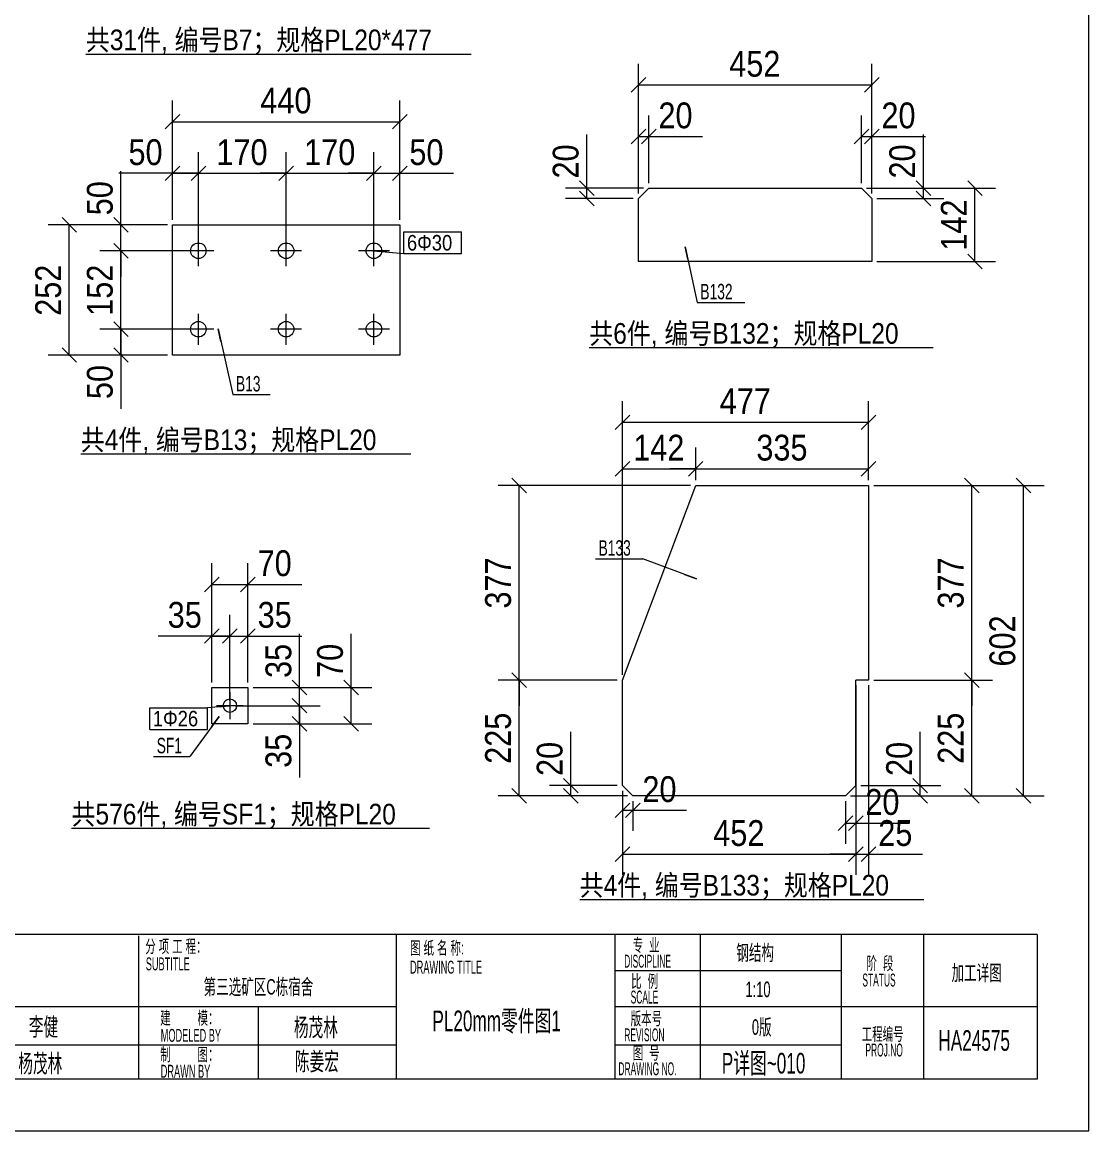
# Model space of a CAD drawing. Header units: inches. Extents: x 0 to 1938, y -2180 to 0.
# Drawn here: x 1078.4 to 1285, y -2180 to -1965.2 of the extents above; entities that cross this region are included whole.
import ezdxf

# ---------------------------------------------------------------- set-up
doc = ezdxf.new("R2010")
doc.units = ezdxf.units.IN
doc.header["$MEASUREMENT"] = 0
doc.linetypes.add('XKITLINE00', pattern=[0])
for name, color, linetype, lineweight in [('Bolt', 7, 'Continuous', 0), ('BoltMark', 3, 'Continuous', 0), ('DrawingSheet', 5, 'Continuous', 0), ('OtherObjectType', 1, 'Continuous', 0), ('Part', 2, 'Continuous', 0), ('PartMark', 3, 'Continuous', 0), ('Z-DIMENSIONS', 1, 'Continuous', 0)]:
    doc.layers.add(name, color=color, linetype=linetype, lineweight=lineweight)
doc.styles.add('Arial', font='arial.ttf')
doc.styles.add('Arial Narrow', font='ARIAL.TTF')
doc.styles.add('romsim', font='ARIAL.TTF')
doc.styles.add('宋体', font='ARIAL.TTF')

# ---------------------------------------------------------------- blocks, each defined once
blk = doc.blocks.new('*A1994')
at = {"layer": 'Part', "color": 2, "linetype": 'XKITLINE00', "lineweight": 0}
for p, q in [((457.49, 180.48), (501.49, 180.48)), ((457.49, 155.28), (457.49, 180.48)), ((501.49, 180.48), (501.49, 155.28)), ((501.49, 155.28), (457.49, 155.28))]:
    blk.add_line(p, q, dxfattribs=at)
blk = doc.blocks.new('*A1995')
at = {"layer": 'Bolt', "color": 2, "linetype": 'XKITLINE00', "lineweight": 0}
for p, q in [((462.49, 172.48), (462.49, 178.48)), ((479.49, 172.48), (479.49, 178.48)), ((496.49, 172.48), (496.49, 178.48)), ((465.49, 175.48), (459.49, 175.48)), ((482.49, 175.48), (476.49, 175.48)), ((499.49, 175.48), (493.49, 175.48)), ((462.49, 157.28), (462.49, 163.28)), ((479.49, 157.28), (479.49, 163.28)), ((496.49, 157.28), (496.49, 163.28)), ((465.49, 160.28), (459.49, 160.28)), ((482.49, 160.28), (476.49, 160.28)), ((499.49, 160.28), (493.49, 160.28))]:
    blk.add_line(p, q, dxfattribs=at)
for centre in [(462.49, 175.48), (479.49, 175.48), (496.49, 175.48), (462.49, 160.28), (479.49, 160.28), (496.49, 160.28)]:
    blk.add_circle(centre, 1.5, dxfattribs=at)
blk = doc.blocks.new('*A1999')
at = {"layer": 'Part', "color": 2, "linetype": 'XKITLINE00', "lineweight": 0}
for p, q in [((547.74, 185.6), (549.74, 187.6)), ((549.74, 187.6), (590.94, 187.6)), ((590.94, 187.6), (592.94, 185.6)), ((547.74, 173.4), (547.74, 185.6)), ((592.94, 185.6), (592.94, 173.4)), ((592.94, 173.4), (547.74, 173.4))]:
    blk.add_line(p, q, dxfattribs=at)
blk = doc.blocks.new('*A2000')
at = {"layer": 'Part', "color": 2, "linetype": 'XKITLINE00', "lineweight": 0}
for p, q in [((544.64, 92.32), (558.84, 130.02)), ((558.84, 130.02), (592.34, 130.02)), ((592.34, 130.02), (592.34, 92.32)), ((544.64, 71.87), (544.64, 92.32)), ((589.84, 71.87), (589.84, 92.32)), ((592.34, 92.32), (589.84, 92.32)), ((546.64, 69.87), (544.64, 71.87)), ((589.84, 71.87), (587.84, 69.87)), ((587.84, 69.87), (546.64, 69.87))]:
    blk.add_line(p, q, dxfattribs=at)
blk = doc.blocks.new('*A2001')
at = {"layer": 'Part', "color": 2, "linetype": 'XKITLINE00', "lineweight": 0}
for p, q in [((465.09, 83.85), (465.09, 90.85)), ((465.09, 90.85), (472.09, 90.85)), ((472.09, 90.85), (472.09, 83.85)), ((472.09, 83.85), (465.09, 83.85))]:
    blk.add_line(p, q, dxfattribs=at)
blk = doc.blocks.new('*A2002')
at = {"layer": 'Bolt', "color": 2, "linetype": 'XKITLINE00', "lineweight": 0}
for p, q in [((468.59, 89.95), (468.59, 84.75)), ((471.19, 87.35), (465.99, 87.35))]:
    blk.add_line(p, q, dxfattribs=at)
blk.add_circle((468.59, 87.35), 1.3, dxfattribs=at)
blk = doc.blocks.new('*A2003')
at = {"layer": 'DrawingSheet', "color": 5, "linetype": 'XKITLINE00', "lineweight": 0}
for p, q in [((635, 5), (635, 425)), ((5, 5), (635, 5))]:
    blk.add_line(p, q, dxfattribs=at)
blk = doc.blocks.new('*A2005')
at = {"layer": 'OtherObjectType', "color": 3, "linetype": 'XKITLINE00', "lineweight": 0}
for p, q in [((625, 43), (217.6, 43)), ((452.8, 43), (382.8, 43)), ((500.8, 43), (500.8, 15)), ((543.2, 43), (543.2, 15)), ((559.7, 43), (559.7, 15)), ((587, 43), (587, 15)), ((603, 43), (603, 15)), ((625, 43), (625, 15)), ((450.9, 42.8), (450.9, 15.1)), ((587.1, 36), (543.2, 36)), ((500.8, 29), (313.7, 29)), ((474.1, 29), (474.1, 15)), ((625, 29), (543.2, 29)), ((500.8, 21.6), (380.8, 21.6)), ((587, 21.6), (543.2, 21.6)), ((625, 15), (217.6, 15))]:
    blk.add_line(p, q, dxfattribs=at)
at = {"layer": 'OtherObjectType', "color": 7, "style": 'Arial'}
for s, height, width, p in [('分 项 工 程：', 2.5, 0.595, (452.2, 39.49)), ('图 纸 名 称:', 2.5, 0.595, (503.5, 39.17)), ('专  业', 2.5, 0.595, (546.63, 39.71)), ('钢结构', 3, 0.595, (566.7, 38)), ('DISCIPLINE', 2.5, 0.4675, (544.98, 36.61)), ('阶  段', 2.5, 0.595, (591.93, 36.21)), ('SUBTITLE', 2.5, 0.51, (452.3, 36.09)), ('DRAWING TITLE', 2.5, 0.51, (503.5, 35.45)), ('加工详图', 3, 0.595, (608.4, 34.1)), ('比  例', 2.5, 0.595, (546.33, 32.73)), ('STATUS', 2.5, 0.4675, (591.13, 32.96)), ('1:10', 3, 0.595, (568.48, 30.9)), ('SCALE', 2.5, 0.4675, (546.24, 29.66)), ('建         模：', 2.5, 0.595, (455.1, 25.62)), ('版本号', 2.5, 0.595, (546.23, 25.51)), ('李健', 3.5, 0.595, (429.64, 23.4)), ('杨茂林', 3.5, 0.595, (481, 23.3)), ('0版', 3, 0.595, (569.72, 23.6)), ('MODELED BY', 2.5, 0.51, (455.2, 22.24)), ('REVISION', 2.5, 0.4675, (545, 22.34)), ('工程编号', 2.5, 0.595, (591, 22.5)), ('图  号', 2.5, 0.595, (546.63, 18.84)), ('PROJ.NO', 2.5, 0.4675, (591.72, 19.4)), ('杨茂林', 3.5, 0.595, (427.6, 16.3)), ('制         图：', 2.5, 0.595, (455.1, 18.55)), ('陈姜宏', 3.5, 0.595, (481.2, 16.7)), ('DRAWN BY', 2.5, 0.51, (455.2, 15.29)), ('DRAWING NO.', 2.5, 0.4675, (543.87, 15.77))]:
    blk.add_text(s, height=height, dxfattribs=dict(at, width=width)).set_placement(p)
at = {"layer": 'OtherObjectType', "color": 2, "style": 'Arial', "width": 0.595}
for s, height, p in [('第三选矿区C栋宿舍', 3, (463.49, 31.4)), ('HA24575', 4, (605.85, 20.5))]:
    blk.add_text(s, height=height, dxfattribs=at).set_placement(p)
at = {"layer": 'OtherObjectType', "color": 6, "style": 'Arial', "width": 0.595}
blk.add_text('PL20mm零件图1', height=4, dxfattribs=at).set_placement((507.83, 24.3))
at = {"layer": 'OtherObjectType', "color": 1, "style": 'Arial', "width": 0.595}
blk.add_text('P详图~010', height=4, dxfattribs=at).set_placement((563.89, 16.1))
blk = doc.blocks.new('*A2128')
at = {"layer": 'OtherObjectType', "color": 6, "linetype": 'XKITLINE00', "lineweight": 0}
blk.add_line((440.69, 213.58), (515.34, 213.58), dxfattribs=at)
at = {"layer": 'OtherObjectType', "color": 3, "style": '宋体', "width": 0.85}
blk.add_text('共31件, 编号B7；规格PL20*477', height=4, dxfattribs=at).set_placement((440.69, 214.33))
blk = doc.blocks.new('*A2201')
at = {"layer": 'OtherObjectType', "color": 6, "linetype": 'XKITLINE00', "lineweight": 0}
blk.add_line((439.7, 136.11), (503.68, 136.11), dxfattribs=at)
at = {"layer": 'OtherObjectType', "color": 3, "style": '宋体', "width": 0.85}
blk.add_text('共4件, 编号B13；规格PL20', height=4, dxfattribs=at).set_placement((439.7, 136.86))
blk = doc.blocks.new('*A2202')
at = {"layer": 'Z-DIMENSIONS', "color": 4, "linetype": 'XKITLINE00', "lineweight": 0}
for p, q in [((496.49, 176.48), (496.49, 194.58)), ((501.49, 181.48), (501.49, 194.58)), ((497.91, 191.89), (495.08, 189.07)), ((502.91, 191.89), (500.08, 189.07)), ((496.49, 190.48), (491.49, 190.48)), ((496.49, 190.48), (501.49, 190.48)), ((501.49, 190.48), (511.91, 190.48)), ((501.49, 190.48), (511.91, 190.48))]:
    blk.add_line(p, q, dxfattribs=at)
at = {"layer": 'Z-DIMENSIONS', "color": 7}
for p in [(496.49, 190.48), (501.49, 190.48)]:
    blk.add_point(p, dxfattribs=at)
at = {"layer": 'Z-DIMENSIONS', "color": 7, "style": 'Arial Narrow', "width": 0.85}
blk.add_text('50', height=5, dxfattribs=at).set_placement((503.37, 192.08))
blk = doc.blocks.new('*A2203')
at = {"layer": 'Z-DIMENSIONS', "color": 4, "linetype": 'XKITLINE00', "lineweight": 0}
for p, q in [((479.49, 176.48), (479.49, 194.58)), ((496.49, 176.48), (496.49, 194.58)), ((480.91, 191.89), (478.08, 189.07)), ((497.91, 191.89), (495.08, 189.07)), ((479.49, 190.48), (474.49, 190.48)), ((479.49, 190.48), (496.49, 190.48)), ((496.49, 190.48), (501.49, 190.48))]:
    blk.add_line(p, q, dxfattribs=at)
at = {"layer": 'Z-DIMENSIONS', "color": 7}
for p in [(479.49, 190.48), (496.49, 190.48)]:
    blk.add_point(p, dxfattribs=at)
at = {"layer": 'Z-DIMENSIONS', "color": 7, "style": 'Arial Narrow', "width": 0.85}
blk.add_text('170', height=5, dxfattribs=at).set_placement((482.99, 192.08))
blk = doc.blocks.new('*A2204')
at = {"layer": 'Z-DIMENSIONS', "color": 4, "linetype": 'XKITLINE00', "lineweight": 0}
for p, q in [((462.49, 176.48), (462.49, 194.58)), ((479.49, 176.48), (479.49, 194.58)), ((463.91, 191.89), (461.08, 189.07)), ((480.91, 191.89), (478.08, 189.07)), ((462.49, 190.48), (457.49, 190.48)), ((462.49, 190.48), (479.49, 190.48)), ((479.49, 190.48), (484.49, 190.48))]:
    blk.add_line(p, q, dxfattribs=at)
at = {"layer": 'Z-DIMENSIONS', "color": 7}
for p in [(462.49, 190.48), (479.49, 190.48)]:
    blk.add_point(p, dxfattribs=at)
at = {"layer": 'Z-DIMENSIONS', "color": 7, "style": 'Arial Narrow', "width": 0.85}
blk.add_text('170', height=5, dxfattribs=at).set_placement((465.99, 192.08))
blk = doc.blocks.new('*A2205')
at = {"layer": 'Z-DIMENSIONS', "color": 4, "linetype": 'XKITLINE00', "lineweight": 0}
for p, q in [((457.49, 181.48), (457.49, 194.58)), ((462.49, 176.48), (462.49, 194.58)), ((458.91, 191.89), (456.08, 189.07)), ((463.91, 191.89), (461.08, 189.07)), ((457.49, 190.48), (447.08, 190.48)), ((457.49, 190.48), (447.08, 190.48)), ((457.49, 190.48), (462.49, 190.48)), ((462.49, 190.48), (467.49, 190.48))]:
    blk.add_line(p, q, dxfattribs=at)
at = {"layer": 'Z-DIMENSIONS', "color": 7}
for p in [(457.49, 190.48), (462.49, 190.48)]:
    blk.add_point(p, dxfattribs=at)
at = {"layer": 'Z-DIMENSIONS', "color": 7, "style": 'Arial Narrow', "width": 0.85}
blk.add_text('50', height=5, dxfattribs=at).set_placement((448.95, 192.08))
blk = doc.blocks.new('*A2206')
at = {"layer": 'Z-DIMENSIONS', "color": 4, "linetype": 'XKITLINE00', "lineweight": 0}
for p, q in [((447.49, 180.48), (447.49, 190.89)), ((447.49, 180.48), (447.49, 190.89)), ((456.49, 180.48), (443.39, 180.48)), ((446.08, 181.89), (448.91, 179.07)), ((447.49, 175.48), (447.49, 180.48)), ((446.08, 176.89), (448.91, 174.07)), ((461.49, 175.48), (443.39, 175.48)), ((447.49, 175.48), (447.49, 170.48))]:
    blk.add_line(p, q, dxfattribs=at)
at = {"layer": 'Z-DIMENSIONS', "color": 7}
for p in [(447.49, 180.48), (447.49, 175.48)]:
    blk.add_point(p, dxfattribs=at)
at = {"layer": 'Z-DIMENSIONS', "color": 7, "style": 'Arial Narrow', "width": 0.85}
blk.add_text('50', height=5, rotation=90.0002, dxfattribs=at).set_placement((445.89, 182.35))
blk = doc.blocks.new('*A2207')
at = {"layer": 'Z-DIMENSIONS', "color": 4, "linetype": 'XKITLINE00', "lineweight": 0}
for p, q in [((447.49, 175.48), (447.49, 180.48)), ((446.08, 176.89), (448.91, 174.07)), ((461.49, 175.48), (443.39, 175.48)), ((447.49, 160.28), (447.49, 175.48)), ((446.08, 161.69), (448.91, 158.87)), ((461.49, 160.28), (443.39, 160.28)), ((447.49, 160.28), (447.49, 155.28))]:
    blk.add_line(p, q, dxfattribs=at)
at = {"layer": 'Z-DIMENSIONS', "color": 7}
for p in [(447.49, 175.48), (447.49, 160.28)]:
    blk.add_point(p, dxfattribs=at)
at = {"layer": 'Z-DIMENSIONS', "color": 7, "style": 'Arial Narrow', "width": 0.85}
blk.add_text('152', height=5, rotation=90.0002, dxfattribs=at).set_placement((445.89, 162.88))
blk = doc.blocks.new('*A2208')
at = {"layer": 'Z-DIMENSIONS', "color": 4, "linetype": 'XKITLINE00', "lineweight": 0}
for p, q in [((447.49, 160.28), (447.49, 165.28)), ((446.08, 161.69), (448.91, 158.87)), ((461.49, 160.28), (443.39, 160.28)), ((447.49, 155.28), (447.49, 160.28)), ((456.49, 155.28), (443.39, 155.28)), ((446.08, 156.69), (448.91, 153.87)), ((447.49, 155.28), (447.49, 144.86)), ((447.49, 155.28), (447.49, 144.86))]:
    blk.add_line(p, q, dxfattribs=at)
at = {"layer": 'Z-DIMENSIONS', "color": 7}
for p in [(447.49, 160.28), (447.49, 155.28)]:
    blk.add_point(p, dxfattribs=at)
at = {"layer": 'Z-DIMENSIONS', "color": 7, "style": 'Arial Narrow', "width": 0.85}
blk.add_text('50', height=5, rotation=90.0002, dxfattribs=at).set_placement((445.89, 146.74))
blk = doc.blocks.new('*A2209')
at = {"layer": 'Z-DIMENSIONS', "color": 4, "linetype": 'XKITLINE00', "lineweight": 0}
for p, q in [((457.49, 181.48), (457.49, 204.58)), ((501.49, 181.48), (501.49, 204.58)), ((458.91, 201.89), (456.08, 199.07)), ((502.91, 201.89), (500.08, 199.07)), ((457.49, 200.48), (501.49, 200.48))]:
    blk.add_line(p, q, dxfattribs=at)
at = {"layer": 'Z-DIMENSIONS', "color": 7}
for p in [(457.49, 200.48), (501.49, 200.48)]:
    blk.add_point(p, dxfattribs=at)
at = {"layer": 'Z-DIMENSIONS', "color": 7, "style": 'Arial Narrow', "width": 0.85}
blk.add_text('440', height=5, dxfattribs=at).set_placement((474.49, 202.08))
blk = doc.blocks.new('*A2210')
at = {"layer": 'Z-DIMENSIONS', "color": 4, "linetype": 'XKITLINE00', "lineweight": 0}
for p, q in [((456.49, 180.48), (433.39, 180.48)), ((436.08, 181.89), (438.91, 179.07)), ((437.49, 155.28), (437.49, 180.48)), ((456.49, 155.28), (433.39, 155.28)), ((436.08, 156.69), (438.91, 153.87))]:
    blk.add_line(p, q, dxfattribs=at)
at = {"layer": 'Z-DIMENSIONS', "color": 7}
for p in [(437.49, 180.48), (437.49, 155.28)]:
    blk.add_point(p, dxfattribs=at)
at = {"layer": 'Z-DIMENSIONS', "color": 7, "style": 'Arial Narrow', "width": 0.85}
blk.add_text('252', height=5, rotation=90.0002, dxfattribs=at).set_placement((435.89, 162.88))
blk = doc.blocks.new('*A2211')
at = {"layer": 'PartMark', "color": 4, "linetype": 'XKITLINE00', "lineweight": 0}
for p, q in [((466.32, 160.35), (469.17, 147.62)), ((466.87, 157.91), (466.32, 160.35)), ((469.17, 147.62), (476.41, 147.62))]:
    blk.add_line(p, q, dxfattribs=at)
at = {"layer": 'PartMark', "color": 1, "style": 'romsim', "width": 0.6375}
blk.add_text('B13', height=3, dxfattribs=at).set_placement((469.77, 148.22))
blk = doc.blocks.new('*A2212')
at = {"layer": 'BoltMark', "color": 1, "linetype": 'XKITLINE00', "lineweight": 0}
for p, q in [((502.29, 179.13), (513.48, 179.13)), ((502.29, 174.93), (502.29, 179.13)), ((513.48, 174.93), (513.48, 179.13)), ((496.49, 175.48), (502.29, 174.93)), ((498.98, 175.24), (496.49, 175.48)), ((502.29, 174.93), (513.48, 174.93))]:
    blk.add_line(p, q, dxfattribs=at)
at = {"layer": 'BoltMark', "color": 4, "style": '宋体', "width": 0.85}
blk.add_text('6Φ30', height=3, dxfattribs=at).set_placement((502.89, 175.53))
blk = doc.blocks.new('*A2242')
at = {"layer": 'OtherObjectType', "color": 6, "linetype": 'XKITLINE00', "lineweight": 0}
blk.add_line((538.22, 156.72), (604.87, 156.72), dxfattribs=at)
at = {"layer": 'OtherObjectType', "color": 3, "style": '宋体', "width": 0.85}
blk.add_text('共6件, 编号B132；规格PL20', height=4, dxfattribs=at).set_placement((538.22, 157.47))
blk = doc.blocks.new('*A2243')
at = {"layer": 'Z-DIMENSIONS', "color": 4, "linetype": 'XKITLINE00', "lineweight": 0}
for p, q in [((590.94, 188.6), (590.94, 201.7)), ((592.94, 186.6), (592.94, 201.7)), ((592.36, 199.01), (589.53, 196.18)), ((590.94, 197.6), (592.94, 197.6)), ((594.36, 199.01), (591.53, 196.18)), ((592.94, 197.6), (603.36, 197.6)), ((592.94, 197.6), (603.36, 197.6))]:
    blk.add_line(p, q, dxfattribs=at)
at = {"layer": 'Z-DIMENSIONS', "color": 7}
for p in [(590.94, 197.6), (592.94, 197.6)]:
    blk.add_point(p, dxfattribs=at)
at = {"layer": 'Z-DIMENSIONS', "color": 7, "style": 'Arial Narrow', "width": 0.85}
blk.add_text('20', height=5, dxfattribs=at).set_placement((594.82, 199.2))
blk = doc.blocks.new('*A2244')
at = {"layer": 'Z-DIMENSIONS', "color": 4, "linetype": 'XKITLINE00', "lineweight": 0}
for p, q in [((547.74, 186.6), (547.74, 201.7)), ((549.74, 188.6), (549.74, 201.7)), ((549.16, 199.01), (546.33, 196.18)), ((547.74, 197.6), (549.74, 197.6)), ((551.16, 199.01), (548.33, 196.18)), ((549.74, 197.6), (560.16, 197.6)), ((549.74, 197.6), (560.16, 197.6))]:
    blk.add_line(p, q, dxfattribs=at)
at = {"layer": 'Z-DIMENSIONS', "color": 7}
for p in [(547.74, 197.6), (549.74, 197.6)]:
    blk.add_point(p, dxfattribs=at)
at = {"layer": 'Z-DIMENSIONS', "color": 7, "style": 'Arial Narrow', "width": 0.85}
blk.add_text('20', height=5, dxfattribs=at).set_placement((551.62, 199.2))
blk = doc.blocks.new('*A2245')
at = {"layer": 'Z-DIMENSIONS', "color": 4, "linetype": 'XKITLINE00', "lineweight": 0}
for p, q in [((537.74, 187.6), (537.74, 198.01)), ((537.74, 187.6), (537.74, 198.01)), ((536.33, 189.01), (539.16, 186.18)), ((548.74, 187.6), (533.64, 187.6)), ((536.33, 187.01), (539.16, 184.18)), ((537.74, 185.6), (537.74, 187.6)), ((546.74, 185.6), (533.64, 185.6))]:
    blk.add_line(p, q, dxfattribs=at)
at = {"layer": 'Z-DIMENSIONS', "color": 7}
for p in [(537.74, 187.6), (537.74, 185.6)]:
    blk.add_point(p, dxfattribs=at)
at = {"layer": 'Z-DIMENSIONS', "color": 7, "style": 'Arial Narrow', "width": 0.85}
blk.add_text('20', height=5, rotation=90.0002, dxfattribs=at).set_placement((536.14, 189.47))
blk = doc.blocks.new('*A2246')
at = {"layer": 'Z-DIMENSIONS', "color": 4, "linetype": 'XKITLINE00', "lineweight": 0}
for p, q in [((602.94, 187.6), (602.94, 198.01)), ((602.94, 187.6), (602.94, 198.01)), ((601.53, 189.01), (604.36, 186.18)), ((591.94, 187.6), (606.94, 187.6)), ((601.53, 187.01), (604.36, 184.18)), ((602.94, 185.6), (602.94, 187.6)), ((593.94, 185.6), (606.94, 185.6))]:
    blk.add_line(p, q, dxfattribs=at)
at = {"layer": 'Z-DIMENSIONS', "color": 7}
for p in [(602.94, 187.6), (602.94, 185.6)]:
    blk.add_point(p, dxfattribs=at)
at = {"layer": 'Z-DIMENSIONS', "color": 7, "style": 'Arial Narrow', "width": 0.85}
blk.add_text('20', height=5, rotation=90.0002, dxfattribs=at).set_placement((601.34, 189.47))
blk = doc.blocks.new('*A2247')
at = {"layer": 'Z-DIMENSIONS', "color": 4, "linetype": 'XKITLINE00', "lineweight": 0}
for p, q in [((547.74, 186.6), (547.74, 211.7)), ((592.94, 186.6), (592.94, 211.7)), ((549.16, 209.01), (546.33, 206.18)), ((594.36, 209.01), (591.53, 206.18)), ((547.74, 207.6), (592.94, 207.6))]:
    blk.add_line(p, q, dxfattribs=at)
at = {"layer": 'Z-DIMENSIONS', "color": 7}
for p in [(547.74, 207.6), (592.94, 207.6)]:
    blk.add_point(p, dxfattribs=at)
at = {"layer": 'Z-DIMENSIONS', "color": 7, "style": 'Arial Narrow', "width": 0.85}
blk.add_text('452', height=5, dxfattribs=at).set_placement((565.34, 209.2))
blk = doc.blocks.new('*A2248')
at = {"layer": 'Z-DIMENSIONS', "color": 4, "linetype": 'XKITLINE00', "lineweight": 0}
for p, q in [((611.53, 189.01), (614.36, 186.18)), ((591.94, 187.6), (616.94, 187.6)), ((612.94, 173.4), (612.94, 187.6)), ((611.53, 174.81), (614.36, 171.98)), ((593.94, 173.4), (616.94, 173.4))]:
    blk.add_line(p, q, dxfattribs=at)
at = {"layer": 'Z-DIMENSIONS', "color": 7}
for p in [(612.94, 187.6), (612.94, 173.4)]:
    blk.add_point(p, dxfattribs=at)
at = {"layer": 'Z-DIMENSIONS', "color": 7, "style": 'Arial Narrow', "width": 0.85}
blk.add_text('142', height=5, rotation=90.0002, dxfattribs=at).set_placement((611.34, 175.5))
blk = doc.blocks.new('*A2249')
at = {"layer": 'PartMark', "color": 4, "linetype": 'XKITLINE00', "lineweight": 0}
for p, q in [((556.81, 176.27), (559.14, 165.47)), ((557.34, 173.82), (556.81, 176.27)), ((559.14, 165.47), (568.33, 165.47))]:
    blk.add_line(p, q, dxfattribs=at)
at = {"layer": 'PartMark', "color": 1, "style": 'romsim', "width": 0.6375}
blk.add_text('B132', height=3, dxfattribs=at).set_placement((559.74, 166.07))
blk = doc.blocks.new('*A2250')
at = {"layer": 'OtherObjectType', "color": 6, "linetype": 'XKITLINE00', "lineweight": 0}
blk.add_line((536.36, 49.83), (603.01, 49.83), dxfattribs=at)
at = {"layer": 'OtherObjectType', "color": 3, "style": '宋体', "width": 0.85}
blk.add_text('共4件, 编号B133；规格PL20', height=4, dxfattribs=at).set_placement((536.36, 50.58))
blk = doc.blocks.new('*A2251')
at = {"layer": 'Z-DIMENSIONS', "color": 4, "linetype": 'XKITLINE00', "lineweight": 0}
for p, q in [((544.64, 70.87), (544.64, 63.09)), ((546.64, 68.87), (546.64, 63.09)), ((546.05, 68.5), (543.22, 65.67)), ((544.64, 67.09), (546.64, 67.09)), ((548.05, 68.5), (545.22, 65.67)), ((546.64, 67.09), (557.05, 67.09)), ((546.64, 67.09), (557.05, 67.09))]:
    blk.add_line(p, q, dxfattribs=at)
at = {"layer": 'Z-DIMENSIONS', "color": 7}
for p in [(544.64, 67.09), (546.64, 67.09)]:
    blk.add_point(p, dxfattribs=at)
at = {"layer": 'Z-DIMENSIONS', "color": 7, "style": 'Arial Narrow', "width": 0.85}
blk.add_text('20', height=5, dxfattribs=at).set_placement((548.51, 68.69))
blk = doc.blocks.new('*A2252')
at = {"layer": 'Z-DIMENSIONS', "color": 4, "linetype": 'XKITLINE00', "lineweight": 0}
for p, q in [((587.84, 68.87), (587.84, 60.6)), ((589.84, 70.87), (589.84, 60.6)), ((589.25, 66.01), (586.42, 63.18)), ((587.84, 64.6), (589.84, 64.6)), ((591.25, 66.01), (588.42, 63.18)), ((589.84, 64.6), (600.25, 64.6)), ((589.84, 64.6), (600.25, 64.6))]:
    blk.add_line(p, q, dxfattribs=at)
at = {"layer": 'Z-DIMENSIONS', "color": 7}
for p in [(587.84, 64.6), (589.84, 64.6)]:
    blk.add_point(p, dxfattribs=at)
at = {"layer": 'Z-DIMENSIONS', "color": 7, "style": 'Arial Narrow', "width": 0.85}
blk.add_text('20', height=5, dxfattribs=at).set_placement((591.71, 66.2))
blk = doc.blocks.new('*A2253')
at = {"layer": 'Z-DIMENSIONS', "color": 4, "linetype": 'XKITLINE00', "lineweight": 0}
for p, q in [((534.64, 71.87), (534.64, 82.28)), ((534.64, 71.87), (534.64, 82.28)), ((533.22, 73.28), (536.05, 70.45)), ((543.64, 71.87), (530.54, 71.87)), ((533.22, 71.28), (536.05, 68.45)), ((534.64, 69.87), (534.64, 71.87)), ((545.64, 69.87), (530.54, 69.87))]:
    blk.add_line(p, q, dxfattribs=at)
at = {"layer": 'Z-DIMENSIONS', "color": 7}
for p in [(534.64, 71.87), (534.64, 69.87)]:
    blk.add_point(p, dxfattribs=at)
at = {"layer": 'Z-DIMENSIONS', "color": 7, "style": 'Arial Narrow', "width": 0.85}
blk.add_text('20', height=5, rotation=90.0002, dxfattribs=at).set_placement((533.04, 73.74))
blk = doc.blocks.new('*A2254')
at = {"layer": 'Z-DIMENSIONS', "color": 4, "linetype": 'XKITLINE00', "lineweight": 0}
for p, q in [((602.34, 71.87), (602.34, 82.28)), ((602.34, 71.87), (602.34, 82.28)), ((600.92, 73.28), (603.75, 70.45)), ((590.84, 71.87), (606.34, 71.87)), ((600.92, 71.28), (603.75, 68.45)), ((602.34, 69.87), (602.34, 71.87)), ((588.84, 69.87), (606.34, 69.87))]:
    blk.add_line(p, q, dxfattribs=at)
at = {"layer": 'Z-DIMENSIONS', "color": 7}
for p in [(602.34, 71.87), (602.34, 69.87)]:
    blk.add_point(p, dxfattribs=at)
at = {"layer": 'Z-DIMENSIONS', "color": 7, "style": 'Arial Narrow', "width": 0.85}
blk.add_text('20', height=5, rotation=90.0002, dxfattribs=at).set_placement((600.74, 73.74))
blk = doc.blocks.new('*A2255')
at = {"layer": 'Z-DIMENSIONS', "color": 4, "linetype": 'XKITLINE00', "lineweight": 0}
for p, q in [((558.84, 131.02), (558.84, 137.34)), ((592.34, 131.02), (592.34, 137.34)), ((558.84, 133.24), (553.84, 133.24)), ((560.25, 134.66), (557.42, 131.83)), ((558.84, 133.24), (592.34, 133.24)), ((593.75, 134.66), (590.92, 131.83))]:
    blk.add_line(p, q, dxfattribs=at)
at = {"layer": 'Z-DIMENSIONS', "color": 7}
for p in [(558.84, 133.24), (592.34, 133.24)]:
    blk.add_point(p, dxfattribs=at)
at = {"layer": 'Z-DIMENSIONS', "color": 7, "style": 'Arial Narrow', "width": 0.85}
blk.add_text('335', height=5, dxfattribs=at).set_placement((570.59, 134.84))
blk = doc.blocks.new('*A2256')
at = {"layer": 'Z-DIMENSIONS', "color": 4, "linetype": 'XKITLINE00', "lineweight": 0}
for p, q in [((544.64, 93.32), (544.64, 137.34)), ((558.84, 131.02), (558.84, 137.34)), ((546.05, 134.66), (543.22, 131.83)), ((544.64, 133.24), (558.84, 133.24)), ((560.25, 134.66), (557.42, 131.83)), ((558.84, 133.24), (563.84, 133.24))]:
    blk.add_line(p, q, dxfattribs=at)
at = {"layer": 'Z-DIMENSIONS', "color": 7}
for p in [(544.64, 133.24), (558.84, 133.24)]:
    blk.add_point(p, dxfattribs=at)
at = {"layer": 'Z-DIMENSIONS', "color": 7, "style": 'Arial Narrow', "width": 0.85}
blk.add_text('142', height=5, dxfattribs=at).set_placement((546.74, 134.84))
blk = doc.blocks.new('*A2257')
at = {"layer": 'Z-DIMENSIONS', "color": 4, "linetype": 'XKITLINE00', "lineweight": 0}
for p, q in [((589.84, 91.32), (589.84, 54.58)), ((592.34, 91.32), (592.34, 54.58)), ((589.84, 58.58), (584.84, 58.58)), ((591.25, 60), (588.42, 57.17)), ((589.84, 58.58), (592.34, 58.58)), ((593.75, 60), (590.92, 57.17)), ((592.34, 58.58), (602.75, 58.58)), ((592.34, 58.58), (602.75, 58.58))]:
    blk.add_line(p, q, dxfattribs=at)
at = {"layer": 'Z-DIMENSIONS', "color": 7}
for p in [(589.84, 58.58), (592.34, 58.58)]:
    blk.add_point(p, dxfattribs=at)
at = {"layer": 'Z-DIMENSIONS', "color": 7, "style": 'Arial Narrow', "width": 0.85}
blk.add_text('25', height=5, dxfattribs=at).set_placement((594.21, 60.18))
blk = doc.blocks.new('*A2258')
at = {"layer": 'Z-DIMENSIONS', "color": 4, "linetype": 'XKITLINE00', "lineweight": 0}
for p, q in [((589.84, 91.32), (589.84, 54.58)), ((544.64, 70.87), (544.64, 54.58)), ((546.05, 60), (543.22, 57.17)), ((544.64, 58.58), (589.84, 58.58)), ((591.25, 60), (588.42, 57.17)), ((589.84, 58.58), (594.84, 58.58))]:
    blk.add_line(p, q, dxfattribs=at)
at = {"layer": 'Z-DIMENSIONS', "color": 7}
for p in [(544.64, 58.58), (589.84, 58.58)]:
    blk.add_point(p, dxfattribs=at)
at = {"layer": 'Z-DIMENSIONS', "color": 7, "style": 'Arial Narrow', "width": 0.85}
blk.add_text('452', height=5, dxfattribs=at).set_placement((562.24, 60.18))
blk = doc.blocks.new('*A2259')
at = {"layer": 'Z-DIMENSIONS', "color": 4, "linetype": 'XKITLINE00', "lineweight": 0}
for p, q in [((523.22, 131.43), (526.05, 128.6)), ((557.84, 130.02), (520.54, 130.02)), ((524.64, 92.32), (524.64, 130.02)), ((523.22, 93.73), (526.05, 90.9)), ((543.64, 92.32), (520.54, 92.32)), ((524.64, 92.32), (524.64, 87.32))]:
    blk.add_line(p, q, dxfattribs=at)
at = {"layer": 'Z-DIMENSIONS', "color": 7}
for p in [(524.64, 130.02), (524.64, 92.32)]:
    blk.add_point(p, dxfattribs=at)
at = {"layer": 'Z-DIMENSIONS', "color": 7, "style": 'Arial Narrow', "width": 0.85}
blk.add_text('377', height=5, rotation=90.0002, dxfattribs=at).set_placement((523.04, 106.17))
blk = doc.blocks.new('*A2260')
at = {"layer": 'Z-DIMENSIONS', "color": 4, "linetype": 'XKITLINE00', "lineweight": 0}
for p, q in [((524.64, 92.32), (524.64, 97.32)), ((523.22, 93.73), (526.05, 90.9)), ((543.64, 92.32), (520.54, 92.32)), ((524.64, 69.87), (524.64, 92.32)), ((523.22, 71.28), (526.05, 68.45)), ((545.64, 69.87), (520.54, 69.87))]:
    blk.add_line(p, q, dxfattribs=at)
at = {"layer": 'Z-DIMENSIONS', "color": 7}
for p in [(524.64, 92.32), (524.64, 69.87)]:
    blk.add_point(p, dxfattribs=at)
at = {"layer": 'Z-DIMENSIONS', "color": 7, "style": 'Arial Narrow', "width": 0.85}
blk.add_text('225', height=5, rotation=90.0002, dxfattribs=at).set_placement((523.04, 76.09))
blk = doc.blocks.new('*A2261')
at = {"layer": 'Z-DIMENSIONS', "color": 4, "linetype": 'XKITLINE00', "lineweight": 0}
for p, q in [((610.92, 131.43), (613.75, 128.6)), ((593.34, 130.02), (616.34, 130.02)), ((612.34, 92.32), (612.34, 130.02)), ((610.92, 93.73), (613.75, 90.9)), ((593.34, 92.32), (616.34, 92.32)), ((612.34, 92.32), (612.34, 87.32))]:
    blk.add_line(p, q, dxfattribs=at)
at = {"layer": 'Z-DIMENSIONS', "color": 7}
for p in [(612.34, 130.02), (612.34, 92.32)]:
    blk.add_point(p, dxfattribs=at)
at = {"layer": 'Z-DIMENSIONS', "color": 7, "style": 'Arial Narrow', "width": 0.85}
blk.add_text('377', height=5, rotation=90.0002, dxfattribs=at).set_placement((610.74, 106.17))
blk = doc.blocks.new('*A2262')
at = {"layer": 'Z-DIMENSIONS', "color": 4, "linetype": 'XKITLINE00', "lineweight": 0}
for p, q in [((612.34, 92.32), (612.34, 97.32)), ((610.92, 93.73), (613.75, 90.9)), ((593.34, 92.32), (616.34, 92.32)), ((612.34, 69.87), (612.34, 92.32)), ((610.92, 71.28), (613.75, 68.45)), ((588.84, 69.87), (616.34, 69.87))]:
    blk.add_line(p, q, dxfattribs=at)
at = {"layer": 'Z-DIMENSIONS', "color": 7}
for p in [(612.34, 92.32), (612.34, 69.87)]:
    blk.add_point(p, dxfattribs=at)
at = {"layer": 'Z-DIMENSIONS', "color": 7, "style": 'Arial Narrow', "width": 0.85}
blk.add_text('225', height=5, rotation=90.0002, dxfattribs=at).set_placement((610.74, 76.09))
blk = doc.blocks.new('*A2263')
at = {"layer": 'Z-DIMENSIONS', "color": 4, "linetype": 'XKITLINE00', "lineweight": 0}
for p, q in [((544.64, 93.32), (544.64, 146.35)), ((592.34, 131.02), (592.34, 146.35)), ((546.05, 143.66), (543.22, 140.83)), ((544.64, 142.25), (592.34, 142.25)), ((593.75, 143.66), (590.92, 140.83))]:
    blk.add_line(p, q, dxfattribs=at)
at = {"layer": 'Z-DIMENSIONS', "color": 7}
for p in [(544.64, 142.25), (592.34, 142.25)]:
    blk.add_point(p, dxfattribs=at)
at = {"layer": 'Z-DIMENSIONS', "color": 7, "style": 'Arial Narrow', "width": 0.85}
blk.add_text('477', height=5, dxfattribs=at).set_placement((563.49, 143.85))
blk = doc.blocks.new('*A2264')
at = {"layer": 'Z-DIMENSIONS', "color": 4, "linetype": 'XKITLINE00', "lineweight": 0}
for p, q in [((620.92, 131.43), (623.75, 128.6)), ((593.34, 130.02), (626.34, 130.02)), ((622.34, 69.87), (622.34, 130.02)), ((620.92, 71.28), (623.75, 68.45)), ((588.84, 69.87), (626.34, 69.87))]:
    blk.add_line(p, q, dxfattribs=at)
at = {"layer": 'Z-DIMENSIONS', "color": 7}
for p in [(622.34, 130.02), (622.34, 69.87)]:
    blk.add_point(p, dxfattribs=at)
at = {"layer": 'Z-DIMENSIONS', "color": 7, "style": 'Arial Narrow', "width": 0.85}
blk.add_text('602', height=5, rotation=90.0002, dxfattribs=at).set_placement((620.74, 94.94))
blk = doc.blocks.new('*A2265')
at = {"layer": 'PartMark', "color": 4, "linetype": 'XKITLINE00', "lineweight": 0}
for p, q in [((539.42, 115.81), (548.6, 115.81)), ((559, 111.91), (548.6, 115.81)), ((556.66, 112.79), (559, 111.91))]:
    blk.add_line(p, q, dxfattribs=at)
at = {"layer": 'PartMark', "color": 1, "style": 'romsim', "width": 0.6375}
blk.add_text('B133', height=3, dxfattribs=at).set_placement((540.02, 116.41))
blk = doc.blocks.new('*A2266')
at = {"layer": 'OtherObjectType', "color": 6, "linetype": 'XKITLINE00', "lineweight": 0}
blk.add_line((437.92, 63.6), (507.24, 63.6), dxfattribs=at)
at = {"layer": 'OtherObjectType', "color": 3, "style": '宋体', "width": 0.85}
blk.add_text('共576件, 编号SF1；规格PL20', height=4, dxfattribs=at).set_placement((437.92, 64.35))
blk = doc.blocks.new('*A2267')
at = {"layer": 'Z-DIMENSIONS', "color": 4, "linetype": 'XKITLINE00', "lineweight": 0}
for p, q in [((468.59, 88.35), (468.59, 104.95)), ((472.09, 91.85), (472.09, 104.95)), ((470.01, 102.27), (467.18, 99.44)), ((473.51, 102.27), (470.68, 99.44)), ((468.59, 100.85), (463.59, 100.85)), ((468.59, 100.85), (472.09, 100.85)), ((472.09, 100.85), (482.51, 100.85)), ((472.09, 100.85), (482.51, 100.85))]:
    blk.add_line(p, q, dxfattribs=at)
at = {"layer": 'Z-DIMENSIONS', "color": 7}
for p in [(468.59, 100.85), (472.09, 100.85)]:
    blk.add_point(p, dxfattribs=at)
at = {"layer": 'Z-DIMENSIONS', "color": 7, "style": 'Arial Narrow', "width": 0.85}
blk.add_text('35', height=5, dxfattribs=at).set_placement((473.97, 102.45))
blk = doc.blocks.new('*A2268')
at = {"layer": 'Z-DIMENSIONS', "color": 4, "linetype": 'XKITLINE00', "lineweight": 0}
for p, q in [((465.09, 91.85), (465.09, 104.95)), ((468.59, 88.35), (468.59, 104.95)), ((466.51, 102.27), (463.68, 99.44)), ((470.01, 102.27), (467.18, 99.44)), ((465.09, 100.85), (454.68, 100.85)), ((465.09, 100.85), (454.68, 100.85)), ((465.09, 100.85), (468.59, 100.85)), ((468.59, 100.85), (473.59, 100.85))]:
    blk.add_line(p, q, dxfattribs=at)
at = {"layer": 'Z-DIMENSIONS', "color": 7}
for p in [(465.09, 100.85), (468.59, 100.85)]:
    blk.add_point(p, dxfattribs=at)
at = {"layer": 'Z-DIMENSIONS', "color": 7, "style": 'Arial Narrow', "width": 0.85}
blk.add_text('35', height=5, dxfattribs=at).set_placement((456.55, 102.45))
blk = doc.blocks.new('*A2269')
at = {"layer": 'Z-DIMENSIONS', "color": 4, "linetype": 'XKITLINE00', "lineweight": 0}
for p, q in [((482.09, 90.85), (482.09, 101.27)), ((482.09, 90.85), (482.09, 101.27)), ((473.09, 90.85), (486.09, 90.85)), ((480.68, 92.27), (483.51, 89.44)), ((482.09, 87.35), (482.09, 90.85)), ((480.68, 88.77), (483.51, 85.94)), ((469.59, 87.35), (486.09, 87.35)), ((482.09, 87.35), (482.09, 82.35))]:
    blk.add_line(p, q, dxfattribs=at)
at = {"layer": 'Z-DIMENSIONS', "color": 7}
for p in [(482.09, 90.85), (482.09, 87.35)]:
    blk.add_point(p, dxfattribs=at)
at = {"layer": 'Z-DIMENSIONS', "color": 7, "style": 'Arial Narrow', "width": 0.85}
blk.add_text('35', height=5, rotation=90.0002, dxfattribs=at).set_placement((480.49, 92.73))
blk = doc.blocks.new('*A2270')
at = {"layer": 'Z-DIMENSIONS', "color": 4, "linetype": 'XKITLINE00', "lineweight": 0}
for p, q in [((482.09, 87.35), (482.09, 92.35)), ((480.68, 88.77), (483.51, 85.94)), ((469.59, 87.35), (486.09, 87.35)), ((482.09, 83.85), (482.09, 87.35)), ((473.09, 83.85), (486.09, 83.85)), ((480.68, 85.27), (483.51, 82.44)), ((482.09, 83.85), (482.09, 73.44)), ((482.09, 83.85), (482.09, 73.44))]:
    blk.add_line(p, q, dxfattribs=at)
at = {"layer": 'Z-DIMENSIONS', "color": 7}
for p in [(482.09, 87.35), (482.09, 83.85)]:
    blk.add_point(p, dxfattribs=at)
at = {"layer": 'Z-DIMENSIONS', "color": 7, "style": 'Arial Narrow', "width": 0.85}
blk.add_text('35', height=5, rotation=90.0002, dxfattribs=at).set_placement((480.49, 75.31))
blk = doc.blocks.new('*A2271')
at = {"layer": 'Z-DIMENSIONS', "color": 4, "linetype": 'XKITLINE00', "lineweight": 0}
for p, q in [((465.09, 91.85), (465.09, 114.95)), ((472.09, 91.85), (472.09, 114.95)), ((466.51, 112.27), (463.68, 109.44)), ((473.51, 112.27), (470.68, 109.44)), ((465.09, 110.85), (472.09, 110.85)), ((472.09, 110.85), (482.51, 110.85)), ((472.09, 110.85), (482.51, 110.85))]:
    blk.add_line(p, q, dxfattribs=at)
at = {"layer": 'Z-DIMENSIONS', "color": 7}
for p in [(465.09, 110.85), (472.09, 110.85)]:
    blk.add_point(p, dxfattribs=at)
at = {"layer": 'Z-DIMENSIONS', "color": 7, "style": 'Arial Narrow', "width": 0.85}
blk.add_text('70', height=5, dxfattribs=at).set_placement((473.97, 112.45))
blk = doc.blocks.new('*A2272')
at = {"layer": 'Z-DIMENSIONS', "color": 4, "linetype": 'XKITLINE00', "lineweight": 0}
for p, q in [((492.09, 90.85), (492.09, 101.27)), ((492.09, 90.85), (492.09, 101.27)), ((473.09, 90.85), (496.09, 90.85)), ((490.68, 92.27), (493.51, 89.44)), ((492.09, 83.85), (492.09, 90.85)), ((473.09, 83.85), (496.09, 83.85)), ((490.68, 85.27), (493.51, 82.44))]:
    blk.add_line(p, q, dxfattribs=at)
at = {"layer": 'Z-DIMENSIONS', "color": 7}
for p in [(492.09, 90.85), (492.09, 83.85)]:
    blk.add_point(p, dxfattribs=at)
at = {"layer": 'Z-DIMENSIONS', "color": 7, "style": 'Arial Narrow', "width": 0.85}
blk.add_text('70', height=5, rotation=90.0002, dxfattribs=at).set_placement((490.49, 92.73))
blk = doc.blocks.new('*A2273')
at = {"layer": 'PartMark', "color": 4, "linetype": 'XKITLINE00', "lineweight": 0}
for p, q in [((466.52, 85.28), (460.86, 77.53)), ((465.05, 83.26), (466.52, 85.28)), ((453.82, 77.53), (460.86, 77.53))]:
    blk.add_line(p, q, dxfattribs=at)
at = {"layer": 'PartMark', "color": 4, "style": 'romsim', "width": 0.6375}
blk.add_text('SF1', height=3, dxfattribs=at).set_placement((454.42, 78.13))
blk = doc.blocks.new('*A2274')
at = {"layer": 'BoltMark', "color": 1, "linetype": 'XKITLINE00', "lineweight": 0}
for p, q in [((453.06, 86.95), (464.26, 86.95)), ((453.06, 82.75), (453.06, 86.95)), ((468.59, 87.35), (464.26, 86.95)), ((464.26, 82.75), (464.26, 86.95)), ((466.1, 87.12), (468.59, 87.35)), ((453.06, 82.75), (464.26, 82.75))]:
    blk.add_line(p, q, dxfattribs=at)
at = {"layer": 'BoltMark', "color": 4, "style": '宋体', "width": 0.85}
blk.add_text('1Φ26', height=3, dxfattribs=at).set_placement((453.66, 83.35))
blk = doc.blocks.new('P详图~010 (PL20mm零件图1)')
at = {"lineweight": 0}
for name in ['*A2003', '*A2128', '*A2247', '*A2209', '*A2244', '*A2243', '*A2245', '*A2246', '*A2205', '*A2204', '*A2203', '*A2202', '*A2206', '*A2248', '*A1999', '*A2210', '*A2207', '*A1994', '*A1995', '*A2208', '*A2242', '*A2263', '*A2201', '*A2256', '*A2255', '*A2259', '*A2264', '*A2261', '*A2000', '*A2271', '*A2268', '*A2267', '*A2269', '*A2272', '*A2260', '*A2262', '*A2270', '*A2001', '*A2258', '*A2257', '*A2002', '*A2253', '*A2254', '*A2251', '*A2252', '*A2266', '*A2250', '*A2005']:
    blk.add_blockref(name, (0, 0), dxfattribs=at)
at = {"layer": 'BoltMark', "lineweight": 0}
for name in ['*A2212', '*A2274']:
    blk.add_blockref(name, (0, 0), dxfattribs=at)
at = {"layer": 'PartMark', "lineweight": 0}
for name in ['*A2249', '*A2211', '*A2265', '*A2273']:
    blk.add_blockref(name, (0, 0), dxfattribs=at)

msp = doc.modelspace()

# ---------------------------------------------------------------- block references
msp.add_blockref('P详图~010 (PL20mm零件图1)', (650, -2185))

doc.saveas('drawing.dxf')
